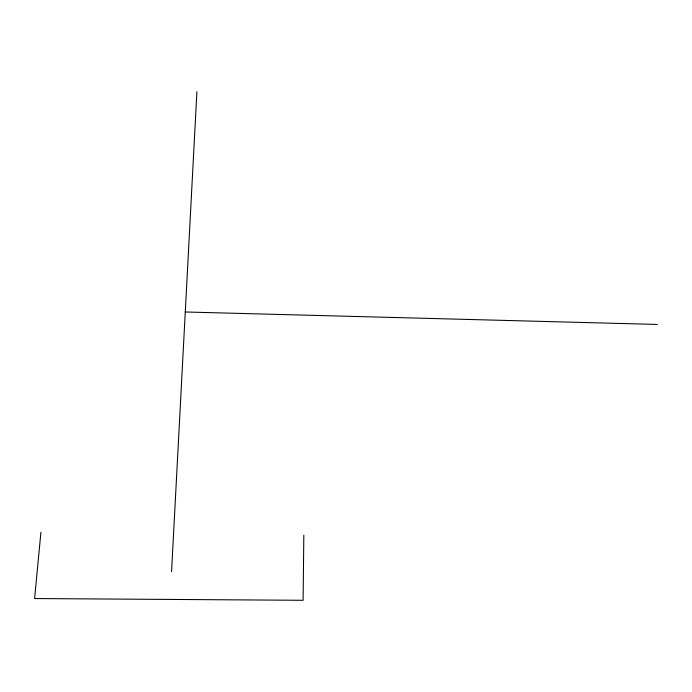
<?xml version="1.0" encoding="UTF-8"?>
<svg xmlns="http://www.w3.org/2000/svg" width="692" height="692" viewBox="0 0 692 692"><rect width="100%" height="100%" fill="white"/><g stroke="black" fill="none" stroke-linecap="round" stroke-linejoin="round"><path stroke-width="1.04" d="M303.823 535.158L303.105 600.301L34.6 598.545L40.923 532.243M171.555 571.713L196.909 91.699M185.274 311.98L657.4 324.444"/></g></svg>
